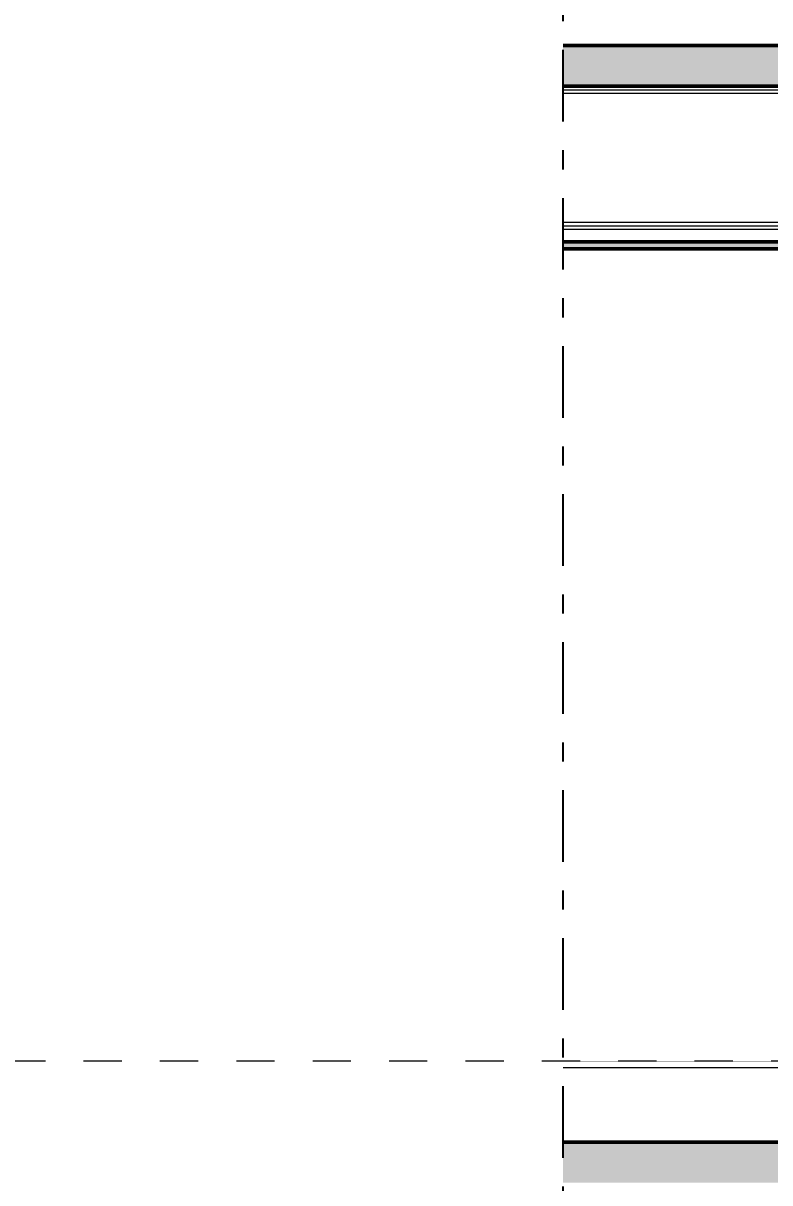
# Model space of a CAD drawing. Header units: millimetres. Extents: x -48147 to 1414029, y -496296 to 18123.
# Drawn here: x 1364323 to 1367081, y -487237 to -482954 of the extents above; entities that cross this region are included whole.
import ezdxf
from ezdxf.enums import TextEntityAlignment as Align

# ---------------------------------------------------------------- set-up
doc = ezdxf.new("R2010")
doc.units = ezdxf.units.MM
doc.header["$MEASUREMENT"] = 0
for name, pattern in [('Dashed', [2822.222233, 1411.111116, -1411.111116]), ('Double Dashed', [546.805537, 264.583325, -105.833328, 70.555556, -105.833328]), ('Wipeout_Contour', [1000, 0, -1000])]:
    doc.linetypes.add(name, pattern=pattern)
for name, color, linetype, lineweight, true_color in [('0_Pen_No__105', 7, 'Continuous', 15, 0xa6a6a6), ('A-230-M_FLOOR.IFC Import_Pen_No__109', 7, 'Continuous', 15, 0xa6a6a6), ('A-230-M_FLOOR.IFC Import_Pen_No__29', 7, 'Continuous', 50, 0x2a2a2a), ('New_A-15-MG_Structural_Grid_Phase_2_Pen_No__222', 7, 'Continuous', 13, 0x65af33), ('New_A-20-M_Ceiling_Pen_No__107', 7, 'Continuous', 15, 0xa6a6a6), ('New_A-20-M_Ceiling_Pen_No__29', 7, 'Continuous', 50, 0x2a2a2a), ('New_A-20-M_Floor_Slab_Pen_No__149', 7, 'Continuous', 0, 0x2a2a2a), ('New_A-25-M_Wall_Ext_Pen_No__107', 7, 'Continuous', 15, 0xa6a6a6)]:
    doc.layers.add(name, color=color, linetype=linetype, lineweight=lineweight, true_color=true_color)
for name, color, linetype in [('A-230-M_FLOOR.IFC Import', 7, 'Continuous'), ('A-25-M_Wall_Int', 7, 'Continuous'), ('A-95-D_1_100', 7, 'Continuous'), ('A-95-P_Drawing', 7, 'Continuous'), ('New_A-15-MG_Structural_Grid_Phase_2', 7, 'Continuous'), ('New_A-20-M_Ceiling', 7, 'Continuous'), ('New_A-20-M_Floor_Slab', 7, 'Continuous'), ('New_A-25-M_Wall_Ext', 7, 'Continuous'), ('New_A-25-M_Wall_Int', 7, 'Continuous'), ('S-280-M_STRUCT_FRAME.IFC Import', 7, 'Continuous')]:
    doc.layers.add(name, color=color, linetype=linetype)
for name, color, linetype, lineweight in [('A-25-M_Wall_Int_Pen_No__87', 8, 'Continuous', 20), ('A-95-D_1_100_Pen_No__1', 7, 'Continuous', 13), ('A-95-P_Drawing_Pen_No__194', 7, 'Continuous', 25), ('New_A-20-M_Floor_Slab_Pen_No__4', 7, 'Continuous', 20), ('New_A-20-M_Floor_Slab_Pen_No__89', 8, 'Continuous', 20), ('New_A-25-M_Wall_Ext_Pen_No__1', 7, 'Continuous', 13), ('S-280-M_STRUCT_FRAME.IFC Import_Pen_No__1', 7, 'Continuous', 13), ('S-280-M_STRUCT_FRAME.IFC Import_Pen_No__160', 5, 'Continuous', 200), ('S-280-M_STRUCT_FRAME.IFC Import_Pen_No__90', 8, 'Continuous', 20)]:
    doc.layers.add(name, color=color, linetype=linetype, lineweight=lineweight)
doc.styles.add('GENERATED_STYLE_1', font='')
doc.styles.add('GENERATED_STYLE_2', font='')
doc.styles.get('GENERATED_STYLE_1').set_extended_font_data('Arial')
doc.styles.get('GENERATED_STYLE_2').set_extended_font_data('Swis721 BT')
doc.dimstyles.new('GENERATED_STYLE__2', dxfattribs={"dimtxt": 150, "dimasz": 47.5, "dimexe": 0.18, "dimexo": 0, "dimgap": 0.09, "dimtad": 1, "dimdec": 0, "dimzin": 0, "dimdsep": 46, "dimtxsty": 'GENERATED_STYLE_1', "dimblk": 'ARROWHEAD_2', "dimblk1": 'ARROWHEAD_2', "dimblk2": 'ARROWHEAD_2', "dimcen": 0.09, "dimclrd": 7, "dimclre": 7, "dimclrt": 7, "dimadec": 0, "dimazin": 0, "dimtfac": 1, "dimtdec": 4, "dimtmove": 0, "dimatfit": 3, "dimfxl": 1, "dimtolj": 1, "dimtzin": 0, "dimarcsym": 0})
pattern_1 = [(0, (1372879, -490836.73), (0, 389.7114), [24.375, -200.625]), (0, (1372991.5, -490641.88), (0, 389.7114), [24.375, -200.625]), (60, (1372879, -490836.73), (-337.5, 194.8557), [24.375, -200.625]), (60, (1373104, -490836.73), (-337.5, 194.8557), [24.375, -200.625]), (120, (1372903.37, -490836.73), (337.5, 194.8557), [24.375, -200.625]), (120, (1373128.37, -490836.73), (337.5, 194.8557), [24.375, -200.625]), (0, (1372878.996, -490799.23), (0, 75), [0, -75, 0, -112.5]), (45, (1372916.496, -490799.23), (-53.03301, 53.03301), [0, -56.25, 0, -93.75])]

# ---------------------------------------------------------------- blocks, each defined once
blk = doc.blocks.new('Section Elem_17_2', base_point=(1372879, -490836.7))
at = {"color": 254, "linetype": 'Wipeout_Contour', "lineweight": 0, "ltscale": 5819431.568985038}
blk.add_wipeout([(1360553.5, -482761.7), (1360553.5, -483036.7), (1384190.1, -483036.7), (1384190.1, -482761.7)], dxfattribs=at).dxf.layer = 'New_A-20-M_Floor_Slab'
blk = doc.blocks.new('Section Elem_25_2', base_point=(1372879, -490836.7))
at = {"color": 254, "linetype": 'Wipeout_Contour', "lineweight": 0, "ltscale": 5794529.059242243}
blk.add_wipeout([(1364339.1, -487086.7), (1364344.1, -487086.7), (1364344.1, -486786.7), (1364339.1, -486786.7)], dxfattribs=at).dxf.layer = 'New_A-20-M_Floor_Slab'
at = {"color": 254, "linetype": 'Wipeout_Contour', "lineweight": 0, "ltscale": 5811951.567424859}
blk.add_wipeout([(1364344.1, -486786.7), (1364344.1, -486811.7), (1373682.8, -486811.7), (1373682.8, -486786.7)], dxfattribs=at).dxf.layer = 'New_A-20-M_Floor_Slab'
at = {"layer": 'New_A-20-M_Floor_Slab_Pen_No__4', "linetype": 'Continuous'}
blk.add_line((1373682.8, -486786.7), (1364344.1, -486786.7), dxfattribs=at)
at = {"layer": 'New_A-20-M_Floor_Slab_Pen_No__89', "linetype": 'Continuous'}
blk.add_line((1364339.1, -486786.7), (1364344.1, -486786.7), dxfattribs=at)
at = {"color": 254, "linetype": 'Wipeout_Contour', "lineweight": 0, "ltscale": 5812152.639666103}
blk.add_wipeout([(1364344.1, -486811.7), (1364344.1, -487086.7), (1373682.8, -487086.7), (1373682.8, -486811.7)], dxfattribs=at).dxf.layer = 'New_A-20-M_Floor_Slab'
at = {"layer": 'New_A-20-M_Floor_Slab_Pen_No__149', "linetype": 'Continuous', "flags": 128}
blk.add_lwpolyline([(1364344.1, -486786.7), (1364344.1, -486811.7), (1364344.1, -487086.7)], dxfattribs=at)
at = {"layer": 'New_A-20-M_Floor_Slab_Pen_No__4', "linetype": 'Continuous'}
blk.add_line((1373682.8, -486811.7), (1364344.1, -486811.7), dxfattribs=at)
at = {"layer": 'New_A-20-M_Floor_Slab_Pen_No__89', "linetype": 'Continuous'}
blk.add_line((1364339.1, -487086.7), (1364343.8, -487086.7), dxfattribs=at)
blk = doc.blocks.new('Section Elem_266_2', base_point=(1372879, -490836.7))
at = {"layer": 'New_A-25-M_Wall_Ext_Pen_No__107', "linetype": 'Continuous', "lineweight": 0, "true_color": 0x535353}
blk.add_hatch(color=251, dxfattribs=at).paths.add_polyline_path([(1364324.1, -483186.7), (1364321.1, -483186.7), (1364321.1, -490836.7), (1364324.1, -490836.7)])
at = {"color": 254, "linetype": 'Wipeout_Contour', "lineweight": 0, "ltscale": 5794610.124602709}
blk.add_wipeout([(1364339.1, -490836.7), (1364339.1, -483186.7), (1364324.1, -483186.7), (1364324.1, -490836.7)], dxfattribs=at).dxf.layer = 'New_A-25-M_Wall_Ext'
at = {"layer": 'New_A-25-M_Wall_Ext_Pen_No__107', "linetype": 'Continuous'}
h = blk.add_hatch(dxfattribs=at)
h.set_pattern_fill('Plaster_0002', color=256, style=0, pattern_type=2)
h.set_pattern_definition([(270, (1372879, -490836.73), (86.60254, 0), [0, -50]), (270, (1372922.3, -490861.73), (86.60254, 0), [0, -50])])
h.paths.add_polyline_path([(1364339.1, -490836.7), (1364339.1, -483186.7), (1364324.1, -483186.7), (1364324.1, -490836.7)])
at = {"layer": 'New_A-25-M_Wall_Ext_Pen_No__1', "linetype": 'Continuous'}
for p, q in [((1364324.1, -483186.7), (1364324.1, -490836.7)), ((1364339.1, -483186.7), (1364339.1, -483761.7)), ((1364339.1, -483786.7), (1364339.1, -487811.7))]:
    blk.add_line(p, q, dxfattribs=at)
blk = doc.blocks.new('Section Elem_328_2', base_point=(1372879, -490836.7))
at = {"color": 254, "linetype": 'Wipeout_Contour', "lineweight": 0, "ltscale": 5790505.922905274}
blk.add_wipeout([(1364339.1, -483493.3), (1364339.1, -483761.7), (1364563.1, -483761.7), (1364563.1, -483493.3)], dxfattribs=at).dxf.layer = 'New_A-25-M_Wall_Int'
at = {"color": 254, "linetype": 'Wipeout_Contour', "lineweight": 0, "ltscale": 5808965.992758574}
blk.add_wipeout([(1373682.8, -483715), (1364930.3, -483715), (1364930.3, -483761.7), (1373682.8, -483761.7)], dxfattribs=at).dxf.layer = 'New_A-25-M_Wall_Int'
at = {"color": 254, "linetype": 'Wipeout_Contour', "lineweight": 0, "ltscale": 5792729.280027032}
blk.add_wipeout([(1364339.1, -483786.7), (1364339.1, -486786.7), (1364563.1, -486786.7), (1364563.1, -483786.7)], dxfattribs=at).dxf.layer = 'New_A-25-M_Wall_Int'
at = {"color": 254, "linetype": 'Wipeout_Contour', "lineweight": 0, "ltscale": 5811034.703177022}
blk.add_wipeout([(1373682.8, -483786.7), (1364930.3, -483786.7), (1364930.3, -486786.7), (1373682.8, -486786.7)], dxfattribs=at).dxf.layer = 'New_A-25-M_Wall_Int'
blk = doc.blocks.new('Section Elem_353_2', base_point=(1372879, -490836.7))
at = {"layer": 'New_A-20-M_Ceiling_Pen_No__107', "linetype": 'Continuous'}
blk.add_hatch(color=256, dxfattribs=at).paths.add_polyline_path([(1373682.8, -483761.7), (1364339.1, -483761.7), (1364339.1, -483786.7), (1373682.8, -483786.7)])
at = {"layer": 'New_A-20-M_Ceiling_Pen_No__29', "linetype": 'Continuous'}
for p, q in [((1364339.1, -483761.7), (1364339.1, -483786.7)), ((1373682.8, -483761.7), (1364339.1, -483761.7)), ((1373682.8, -483786.7), (1364339.1, -483786.7))]:
    blk.add_line(p, q, dxfattribs=at)
blk = doc.blocks.new('Section Elem_438_2', base_point=(1372879, -490836.7))
at = {"color": 254, "linetype": 'Wipeout_Contour', "lineweight": 0, "ltscale": 5790751.694816729}
blk.add_wipeout([(1364563.1, -483761.7), (1364578.1, -483761.7), (1364578.1, -483186.7), (1364563.1, -483186.7)], dxfattribs=at).dxf.layer = 'A-25-M_Wall_Int'
at = {"color": 254, "linetype": 'Wipeout_Contour', "lineweight": 0, "ltscale": 5793179.614704983}
blk.add_wipeout([(1364578.1, -483786.7), (1364563.1, -483786.7), (1364563.1, -486786.7), (1364578.1, -486786.7)], dxfattribs=at).dxf.layer = 'A-25-M_Wall_Int'
at = {"layer": 'A-25-M_Wall_Int_Pen_No__87', "linetype": 'Continuous'}
for p, q in [((1364563.1, -483761.7), (1364563.1, -483186.7)), ((1364563.1, -486786.7), (1364563.1, -483786.7))]:
    blk.add_line(p, q, dxfattribs=at)
blk = doc.blocks.new('Section Elem_439_2', base_point=(1372879, -490836.7))
at = {"color": 254, "linetype": 'Wipeout_Contour', "lineweight": 0, "ltscale": 34748121.65888992}
blk.add_wipeout([(1364670.4, -483186.7), (1364578.1, -483186.7), (1364578.1, -483761.7), (1364930.3, -483761.7), (1364930.3, -483186.7), (1364823.3, -483186.7), (1364823.3, -483200), (1364761.1, -483200), (1364753.8, -483203), (1364750.9, -483210.2), (1364750.9, -483617.8), (1364753.8, -483625), (1364761.1, -483628), (1364823.3, -483628), (1364823.3, -483641.3), (1364670.4, -483641.3), (1364670.4, -483628), (1364732.6, -483628), (1364739.8, -483625), (1364742.8, -483617.8), (1364742.8, -483210.2), (1364739.8, -483203), (1364732.6, -483200), (1364670.4, -483200)], dxfattribs=at).dxf.layer = 'A-25-M_Wall_Int'
at = {"color": 254, "linetype": 'Wipeout_Contour', "lineweight": 0, "ltscale": 5793871.522437854}
blk.add_wipeout([(1364578.1, -486786.7), (1364930.3, -486786.7), (1364930.3, -483786.7), (1364578.1, -483786.7)], dxfattribs=at).dxf.layer = 'A-25-M_Wall_Int'
at = {"layer": 'A-25-M_Wall_Int_Pen_No__87', "linetype": 'Continuous'}
for p, q in [((1364930.3, -483761.7), (1364930.3, -483186.7)), ((1364930.3, -486786.7), (1364930.3, -483786.7))]:
    blk.add_line(p, q, dxfattribs=at)
blk = doc.blocks.new('Section Elem_467_2', base_point=(1372879, -490836.7))
at = {"color": 254, "linetype": 'Wipeout_Contour', "lineweight": 0, "ltscale": 5818426.905174221}
blk.add_wipeout([(1364974, -487249.9), (1376172.6, -487249.9), (1376172.6, -487236.7), (1364974, -487236.7)], dxfattribs=at).dxf.layer = 'S-280-M_STRUCT_FRAME.IFC Import'
blk = doc.blocks.new('Section Elem_501_2', base_point=(1372879, -490836.7))
at = {"color": 254, "linetype": 'Wipeout_Contour', "lineweight": 0, "ltscale": 5808964.532233577}
blk.add_wipeout([(1364950.7, -483701.8), (1364950.7, -483715), (1373682.8, -483715), (1373682.8, -483701.8)], dxfattribs=at).dxf.layer = 'S-280-M_STRUCT_FRAME.IFC Import'
at = {"color": 254, "linetype": 'Wipeout_Contour', "lineweight": 0, "ltscale": 5808953.259705678}
blk.add_wipeout([(1373682.8, -483698.1), (1364950.7, -483698.1), (1364950.7, -483701.8), (1373682.8, -483701.8)], dxfattribs=at).dxf.layer = 'S-280-M_STRUCT_FRAME.IFC Import'
at = {"color": 254, "linetype": 'Wipeout_Contour', "lineweight": 0, "ltscale": 5808944.799500248}
blk.add_wipeout([(1373682.8, -483689.1), (1364950.7, -483689.1), (1364950.7, -483698.1), (1373682.8, -483698.1)], dxfattribs=at).dxf.layer = 'S-280-M_STRUCT_FRAME.IFC Import'
at = {"layer": 'S-280-M_STRUCT_FRAME.IFC Import_Pen_No__90', "linetype": 'Continuous'}
blk.add_line((1364950.7, -483715), (1373682.8, -483715), dxfattribs=at)
at = {"color": 254, "linetype": 'Wipeout_Contour', "lineweight": 0, "ltscale": 5808621.542737087}
blk.add_wipeout([(1373682.8, -483212.6), (1364950.7, -483212.6), (1364950.7, -483689.1), (1373682.8, -483689.1)], dxfattribs=at).dxf.layer = 'S-280-M_STRUCT_FRAME.IFC Import'
at = {"layer": 'S-280-M_STRUCT_FRAME.IFC Import_Pen_No__90', "linetype": 'Continuous'}
for p, q in [((1364950.7, -483689.1), (1364950.7, -483698.1)), ((1364950.7, -483689.1), (1373682.8, -483689.1)), ((1364950.7, -483698.1), (1364950.7, -483701.8)), ((1364950.7, -483701.8), (1364950.7, -483715)), ((1364950.7, -483701.8), (1373682.8, -483701.8))]:
    blk.add_line(p, q, dxfattribs=at)
at = {"color": 254, "linetype": 'Wipeout_Contour', "lineweight": 0, "ltscale": 5808298.290873348}
blk.add_wipeout([(1373682.8, -483203.7), (1364950.7, -483203.7), (1364950.7, -483212.6), (1373682.8, -483212.6)], dxfattribs=at).dxf.layer = 'S-280-M_STRUCT_FRAME.IFC Import'
at = {"color": 254, "linetype": 'Wipeout_Contour', "lineweight": 0, "ltscale": 5808289.838780766}
blk.add_wipeout([(1373682.8, -483199.9), (1364950.7, -483199.9), (1364950.7, -483203.7), (1373682.8, -483203.7)], dxfattribs=at).dxf.layer = 'S-280-M_STRUCT_FRAME.IFC Import'
at = {"color": 254, "linetype": 'Wipeout_Contour', "lineweight": 0, "ltscale": 5808278.579379868}
blk.add_wipeout([(1373682.8, -483186.7), (1364950.7, -483186.7), (1364950.7, -483199.9), (1373682.8, -483199.9)], dxfattribs=at).dxf.layer = 'S-280-M_STRUCT_FRAME.IFC Import'
at = {"layer": 'S-280-M_STRUCT_FRAME.IFC Import_Pen_No__90', "linetype": 'Continuous'}
for p, q in [((1364950.7, -483186.7), (1364950.7, -483199.9)), ((1364950.7, -483199.9), (1364950.7, -483203.7)), ((1364950.7, -483199.9), (1373682.8, -483199.9)), ((1364950.7, -483203.7), (1364950.7, -483212.6)), ((1364950.7, -483212.6), (1364950.7, -483689.1)), ((1364950.7, -483212.6), (1373682.8, -483212.6))]:
    blk.add_line(p, q, dxfattribs=at)
blk = doc.blocks.new('Section Elem_502_2', base_point=(1372879, -490836.7))
at = {"layer": 'S-280-M_STRUCT_FRAME.IFC Import_Pen_No__160', "linetype": 'Continuous', "lineweight": 0, "true_color": 0x00007f}
blk.add_hatch(color=176, dxfattribs=at).paths.add_polyline_path([(1364670.4, -483641.3), (1364823.3, -483641.3), (1364823.3, -483628), (1364761.1, -483628), (1364753.8, -483625), (1364750.9, -483617.8), (1364750.9, -483210.2), (1364753.8, -483203), (1364761.1, -483200), (1364823.3, -483200), (1364823.3, -483186.7), (1364670.4, -483186.7), (1364670.4, -483200), (1364732.6, -483200), (1364739.8, -483203), (1364742.8, -483210.2), (1364742.8, -483617.8), (1364739.8, -483625), (1364732.6, -483628), (1364670.4, -483628)])
at = {"layer": 'S-280-M_STRUCT_FRAME.IFC Import_Pen_No__1', "linetype": 'Continuous'}
for p, q in [((1364670.4, -483186.7), (1364670.4, -483200)), ((1364823.3, -483186.7), (1364823.3, -483200)), ((1364670.4, -483628), (1364670.4, -483641.3)), ((1364823.3, -483641.3), (1364670.4, -483641.3)), ((1364823.3, -483628), (1364823.3, -483641.3))]:
    blk.add_line(p, q, dxfattribs=at)
at = {"layer": 'S-280-M_STRUCT_FRAME.IFC Import_Pen_No__1', "linetype": 'Continuous', "flags": 128}
for points in [[(1364739.8, -483203), (1364732.6, -483200), (1364670.4, -483200)], [(1364739.8, -483203), (1364742.8, -483210.2), (1364742.8, -483617.8), (1364739.8, -483625)], [(1364753.8, -483203), (1364750.9, -483210.2), (1364750.9, -483617.8), (1364753.8, -483625)], [(1364823.3, -483200), (1364761.1, -483200), (1364753.8, -483203)], [(1364739.8, -483625), (1364732.6, -483628), (1364670.4, -483628)], [(1364753.8, -483625), (1364761.1, -483628), (1364823.3, -483628)]]:
    blk.add_lwpolyline(points, dxfattribs=at)
at = {"layer": 'S-280-M_STRUCT_FRAME.IFC Import_Pen_No__90', "linetype": 'Continuous'}
for p, q in [((1364670.3, -483186.7), (1364670.3, -483200)), ((1364732.5, -483200), (1364732.6, -483200)), ((1364739.7, -483203), (1364742.7, -483210.2)), ((1364742.7, -483210.2), (1364742.7, -483617.8)), ((1364742.7, -483617.8), (1364739.7, -483625)), ((1364670.3, -483628), (1364670.3, -483641.3)), ((1364732.6, -483628), (1364732.5, -483628))]:
    blk.add_line(p, q, dxfattribs=at)
blk = doc.blocks.new('Section Elem_515_2', base_point=(1372879, -490836.7))
at = {"color": 254, "linetype": 'Wipeout_Contour', "lineweight": 0, "ltscale": 5792459.00686726}
blk.add_wipeout([(1364930.3, -483701.8), (1364930.3, -483715), (1364950.7, -483715), (1364950.7, -483701.8)], dxfattribs=at).dxf.layer = 'S-280-M_STRUCT_FRAME.IFC Import'
at = {"color": 254, "linetype": 'Wipeout_Contour', "lineweight": 0, "ltscale": 5792447.702384}
blk.add_wipeout([(1364930.3, -483698.1), (1364930.3, -483701.8), (1364950.7, -483701.8), (1364950.7, -483698.1)], dxfattribs=at).dxf.layer = 'S-280-M_STRUCT_FRAME.IFC Import'
at = {"color": 254, "linetype": 'Wipeout_Contour', "lineweight": 0, "ltscale": 5792439.217926232}
blk.add_wipeout([(1364930.3, -483689.1), (1364930.3, -483698.1), (1364950.7, -483698.1), (1364950.7, -483689.1)], dxfattribs=at).dxf.layer = 'S-280-M_STRUCT_FRAME.IFC Import'
at = {"layer": 'S-280-M_STRUCT_FRAME.IFC Import_Pen_No__90', "linetype": 'Continuous'}
blk.add_line((1364950.7, -483715), (1364930.3, -483715), dxfattribs=at)
at = {"color": 254, "linetype": 'Wipeout_Contour', "lineweight": 0, "ltscale": 5792115.042533421}
blk.add_wipeout([(1364930.3, -483212.6), (1364930.3, -483689.1), (1364950.7, -483689.1), (1364950.7, -483212.6)], dxfattribs=at).dxf.layer = 'S-280-M_STRUCT_FRAME.IFC Import'
at = {"layer": 'S-280-M_STRUCT_FRAME.IFC Import_Pen_No__90', "linetype": 'Continuous'}
for p, q in [((1364950.7, -483689.1), (1364930.3, -483689.1)), ((1364950.7, -483701.8), (1364930.3, -483701.8))]:
    blk.add_line(p, q, dxfattribs=at)
at = {"color": 254, "linetype": 'Wipeout_Contour', "lineweight": 0, "ltscale": 5791790.87214056}
blk.add_wipeout([(1364930.3, -483203.7), (1364930.3, -483212.6), (1364950.7, -483212.6), (1364950.7, -483203.7)], dxfattribs=at).dxf.layer = 'S-280-M_STRUCT_FRAME.IFC Import'
at = {"color": 254, "linetype": 'Wipeout_Contour', "lineweight": 0, "ltscale": 5791782.396013643}
blk.add_wipeout([(1364930.3, -483199.9), (1364930.3, -483203.7), (1364950.7, -483203.7), (1364950.7, -483199.9)], dxfattribs=at).dxf.layer = 'S-280-M_STRUCT_FRAME.IFC Import'
at = {"color": 254, "linetype": 'Wipeout_Contour', "lineweight": 0, "ltscale": 5791771.104699316}
blk.add_wipeout([(1364930.3, -483199.9), (1364950.7, -483199.9), (1364950.7, -483186.7), (1364930.3, -483186.7)], dxfattribs=at).dxf.layer = 'S-280-M_STRUCT_FRAME.IFC Import'
at = {"layer": 'S-280-M_STRUCT_FRAME.IFC Import_Pen_No__90', "linetype": 'Continuous'}
for p, q in [((1364950.7, -483199.9), (1364930.3, -483199.9)), ((1364950.7, -483212.6), (1364930.3, -483212.6))]:
    blk.add_line(p, q, dxfattribs=at)
blk = doc.blocks.new('Section Elem_517_2', base_point=(1372879, -490836.7))
at = {"color": 254, "linetype": 'Wipeout_Contour', "lineweight": 0, "ltscale": 5785681.31477222}
blk.add_wipeout([(1362438, -483481.5), (1362438, -483493.3), (1364004.1, -483493.3), (1364004.1, -483481.5)], dxfattribs=at).dxf.layer = 'S-280-M_STRUCT_FRAME.IFC Import'
at = {"color": 254, "linetype": 'Wipeout_Contour', "lineweight": 0, "ltscale": 5790280.749375307}
blk.add_wipeout([(1364543, -483481.5), (1364339.1, -483481.5), (1364339.1, -483493.3), (1364543, -483493.3)], dxfattribs=at).dxf.layer = 'S-280-M_STRUCT_FRAME.IFC Import'
at = {"color": 254, "linetype": 'Wipeout_Contour', "lineweight": 0, "ltscale": 5785671.683300022}
blk.add_wipeout([(1362438, -483478.9), (1362438, -483481.5), (1364004.1, -483481.5), (1364004.1, -483478.9)], dxfattribs=at).dxf.layer = 'S-280-M_STRUCT_FRAME.IFC Import'
at = {"color": 254, "linetype": 'Wipeout_Contour', "lineweight": 0, "ltscale": 5790271.125770947}
blk.add_wipeout([(1364543, -483478.9), (1364339.1, -483478.9), (1364339.1, -483481.5), (1364543, -483481.5)], dxfattribs=at).dxf.layer = 'S-280-M_STRUCT_FRAME.IFC Import'
at = {"color": 254, "linetype": 'Wipeout_Contour', "lineweight": 0, "ltscale": 5785665.733521889}
blk.add_wipeout([(1362438, -483472.6), (1362438, -483478.9), (1364004.1, -483478.9), (1364004.1, -483472.6)], dxfattribs=at).dxf.layer = 'S-280-M_STRUCT_FRAME.IFC Import'
at = {"color": 254, "linetype": 'Wipeout_Contour', "lineweight": 0, "ltscale": 5790265.180720489}
blk.add_wipeout([(1364543, -483472.6), (1364339.1, -483472.6), (1364339.1, -483478.9), (1364543, -483478.9)], dxfattribs=at).dxf.layer = 'S-280-M_STRUCT_FRAME.IFC Import'
at = {"color": 254, "linetype": 'Wipeout_Contour', "lineweight": 0, "ltscale": 5785484.280370928}
blk.add_wipeout([(1362438, -483207.4), (1362438, -483472.6), (1364004.1, -483472.6), (1364004.1, -483207.4)], dxfattribs=at).dxf.layer = 'S-280-M_STRUCT_FRAME.IFC Import'
at = {"color": 254, "linetype": 'Wipeout_Contour', "lineweight": 0, "ltscale": 5790083.871760534}
blk.add_wipeout([(1364543, -483207.4), (1364339.1, -483207.4), (1364339.1, -483472.6), (1364543, -483472.6)], dxfattribs=at).dxf.layer = 'S-280-M_STRUCT_FRAME.IFC Import'
at = {"layer": 'S-280-M_STRUCT_FRAME.IFC Import_Pen_No__90', "linetype": 'Continuous'}
for p, q in [((1362438, -483472.6), (1362438, -483478.9)), ((1362438, -483472.6), (1364004.1, -483472.6)), ((1362438, -483478.9), (1362438, -483481.5)), ((1362438, -483481.5), (1362438, -483493.3)), ((1362438, -483481.5), (1364004.1, -483481.5)), ((1362438, -483493.3), (1364004.1, -483493.3)), ((1364339.1, -483472.6), (1364543, -483472.6)), ((1364339.1, -483481.5), (1364543, -483481.5)), ((1364339.1, -483493.3), (1364543, -483493.3)), ((1364543, -483472.6), (1364543, -483478.9)), ((1364543, -483478.9), (1364543, -483481.5)), ((1364543, -483481.5), (1364543, -483493.3))]:
    blk.add_line(p, q, dxfattribs=at)
at = {"color": 254, "linetype": 'Wipeout_Contour', "lineweight": 0, "ltscale": 5785302.829204971}
blk.add_wipeout([(1362438, -483201.1), (1362438, -483207.4), (1364004.1, -483207.4), (1364004.1, -483201.1)], dxfattribs=at).dxf.layer = 'S-280-M_STRUCT_FRAME.IFC Import'
at = {"color": 254, "linetype": 'Wipeout_Contour', "lineweight": 0, "ltscale": 5789902.564784502}
blk.add_wipeout([(1364543, -483201.1), (1364339.1, -483201.1), (1364339.1, -483207.4), (1364543, -483207.4)], dxfattribs=at).dxf.layer = 'S-280-M_STRUCT_FRAME.IFC Import'
at = {"color": 254, "linetype": 'Wipeout_Contour', "lineweight": 0, "ltscale": 5785296.882343253}
blk.add_wipeout([(1362438, -483198.5), (1362438, -483201.1), (1364004.1, -483201.1), (1364004.1, -483198.5)], dxfattribs=at).dxf.layer = 'S-280-M_STRUCT_FRAME.IFC Import'
at = {"color": 254, "linetype": 'Wipeout_Contour', "lineweight": 0, "ltscale": 5789896.622648741}
blk.add_wipeout([(1364543, -483198.5), (1364339.1, -483198.5), (1364339.1, -483201.1), (1364543, -483201.1)], dxfattribs=at).dxf.layer = 'S-280-M_STRUCT_FRAME.IFC Import'
at = {"color": 254, "linetype": 'Wipeout_Contour', "lineweight": 0, "ltscale": 5785287.256373054}
blk.add_wipeout([(1364004.1, -483186.7), (1362438, -483186.7), (1362438, -483198.5), (1364004.1, -483198.5)], dxfattribs=at).dxf.layer = 'S-280-M_STRUCT_FRAME.IFC Import'
at = {"color": 254, "linetype": 'Wipeout_Contour', "lineweight": 0, "ltscale": 5789887.004113562}
blk.add_wipeout([(1364543, -483186.7), (1364339.1, -483186.7), (1364339.1, -483198.5), (1364543, -483198.5)], dxfattribs=at).dxf.layer = 'S-280-M_STRUCT_FRAME.IFC Import'
at = {"layer": 'S-280-M_STRUCT_FRAME.IFC Import_Pen_No__90', "linetype": 'Continuous'}
for p, q in [((1362438, -483186.7), (1362438, -483198.5)), ((1364543, -483186.7), (1364543, -483198.5)), ((1362438, -483198.5), (1362438, -483201.1)), ((1362438, -483198.5), (1364004.1, -483198.5)), ((1362438, -483201.1), (1362438, -483207.4)), ((1362438, -483207.4), (1362438, -483472.6)), ((1362438, -483207.4), (1364004.1, -483207.4)), ((1364339.1, -483198.5), (1364543, -483198.5)), ((1364339.1, -483207.4), (1364543, -483207.4)), ((1364543, -483198.5), (1364543, -483201.1)), ((1364543, -483201.1), (1364543, -483207.4)), ((1364543, -483207.4), (1364543, -483472.6))]:
    blk.add_line(p, q, dxfattribs=at)
blk = doc.blocks.new('Section Elem_518_2', base_point=(1372879, -490836.7))
at = {"color": 254, "linetype": 'Wipeout_Contour', "lineweight": 0, "ltscale": 5790309.27822995}
blk.add_wipeout([(1364563.1, -483186.7), (1364543, -483186.7), (1364543, -483198.5), (1364563.1, -483198.5)], dxfattribs=at).dxf.layer = 'S-280-M_STRUCT_FRAME.IFC Import'
at = {"color": 254, "linetype": 'Wipeout_Contour', "lineweight": 0, "ltscale": 5790702.994811444}
blk.add_wipeout([(1364543, -483481.5), (1364543, -483493.3), (1364563.1, -483493.3), (1364563.1, -483481.5)], dxfattribs=at).dxf.layer = 'S-280-M_STRUCT_FRAME.IFC Import'
at = {"color": 254, "linetype": 'Wipeout_Contour', "lineweight": 0, "ltscale": 5790318.896032574}
blk.add_wipeout([(1364543, -483198.5), (1364543, -483201.1), (1364563.1, -483201.1), (1364563.1, -483198.5)], dxfattribs=at).dxf.layer = 'S-280-M_STRUCT_FRAME.IFC Import'
at = {"color": 254, "linetype": 'Wipeout_Contour', "lineweight": 0, "ltscale": 5790324.837683068}
blk.add_wipeout([(1364543, -483201.1), (1364543, -483207.4), (1364563.1, -483207.4), (1364563.1, -483201.1)], dxfattribs=at).dxf.layer = 'S-280-M_STRUCT_FRAME.IFC Import'
at = {"color": 254, "linetype": 'Wipeout_Contour', "lineweight": 0, "ltscale": 5790506.131445099}
blk.add_wipeout([(1364543, -483207.4), (1364543, -483472.6), (1364563.1, -483472.6), (1364563.1, -483207.4)], dxfattribs=at).dxf.layer = 'S-280-M_STRUCT_FRAME.IFC Import'
at = {"layer": 'S-280-M_STRUCT_FRAME.IFC Import_Pen_No__90', "linetype": 'Continuous'}
for p, q in [((1364543, -483198.5), (1364563.1, -483198.5)), ((1364543, -483207.4), (1364563.1, -483207.4))]:
    blk.add_line(p, q, dxfattribs=at)
at = {"color": 254, "linetype": 'Wipeout_Contour', "lineweight": 0, "ltscale": 5790687.427214774}
blk.add_wipeout([(1364543, -483472.6), (1364543, -483478.9), (1364563.1, -483478.9), (1364563.1, -483472.6)], dxfattribs=at).dxf.layer = 'S-280-M_STRUCT_FRAME.IFC Import'
at = {"color": 254, "linetype": 'Wipeout_Contour', "lineweight": 0, "ltscale": 5790693.371845804}
blk.add_wipeout([(1364543, -483478.9), (1364543, -483481.5), (1364563.1, -483481.5), (1364563.1, -483478.9)], dxfattribs=at).dxf.layer = 'S-280-M_STRUCT_FRAME.IFC Import'
at = {"layer": 'S-280-M_STRUCT_FRAME.IFC Import_Pen_No__90', "linetype": 'Continuous'}
for p, q in [((1364543, -483472.6), (1364563.1, -483472.6)), ((1364543, -483481.5), (1364563.1, -483481.5)), ((1364543, -483493.3), (1364563.1, -483493.3))]:
    blk.add_line(p, q, dxfattribs=at)
blk = doc.blocks.new('Section Elem_721_2', base_point=(1372879, -490836.7))
at = {"color": 254, "linetype": 'Wipeout_Contour', "lineweight": 0, "ltscale": 5794831.028132404}
blk.add_wipeout([(1364339.1, -487236.7), (1364343.8, -487236.7), (1364343.8, -487086.7), (1364339.1, -487086.7)], dxfattribs=at).dxf.layer = 'A-230-M_FLOOR.IFC Import'
at = {"color": 254, "linetype": 'Wipeout_Contour', "lineweight": 0, "ltscale": 23550683.00769461}
blk.add_wipeout([(1404904.6, -487236.7), (1404904.6, -487086.7), (1364343.8, -487086.7), (1364343.8, -487236.7), (1390405.8, -487236.7), (1390405.8, -487130.6), (1390402.8, -487123.4), (1390395.6, -487120.4), (1390333.4, -487120.4), (1390333.4, -487107.1), (1390486.3, -487107.1), (1390486.3, -487120.4), (1390424.1, -487120.4), (1390416.9, -487123.4), (1390413.9, -487130.6), (1390413.9, -487236.7)], dxfattribs=at).dxf.layer = 'A-230-M_FLOOR.IFC Import'
at = {"layer": 'A-230-M_FLOOR.IFC Import_Pen_No__109', "linetype": 'Continuous'}
h = blk.add_hatch(dxfattribs=at)
h.set_pattern_fill('Lightweight_Concrete_0002', color=256, style=0, pattern_type=2)
h.set_pattern_definition(pattern_1)
h.paths.add_polyline_path([(1404904.6, -487236.7), (1404904.6, -487086.7), (1364343.8, -487086.7), (1364343.8, -487236.7), (1390405.8, -487236.7), (1390405.8, -487130.6), (1390402.8, -487123.4), (1390395.6, -487120.4), (1390333.4, -487120.4), (1390333.4, -487107.1), (1390486.3, -487107.1), (1390486.3, -487120.4), (1390424.1, -487120.4), (1390416.9, -487123.4), (1390413.9, -487130.6), (1390413.9, -487236.7)])
at = {"layer": 'A-230-M_FLOOR.IFC Import_Pen_No__29', "linetype": 'Continuous'}
for p, q in [((1364343.8, -487086.7), (1364343.8, -487236.7)), ((1364344.1, -487086.7), (1364343.8, -487086.7))]:
    blk.add_line(p, q, dxfattribs=at)
at = {"layer": 'A-230-M_FLOOR.IFC Import_Pen_No__29', "linetype": 'Continuous', "flags": 128}
blk.add_lwpolyline([(1404904.6, -487086.7), (1404902.6, -487086.7), (1404762.6, -487086.7), (1402866.3, -487086.7), (1402726.3, -487086.7), (1397189.6, -487086.7), (1397174.6, -487086.7), (1397159.6, -487086.7), (1397156.6, -487086.7), (1397092.6, -487086.7), (1397089.6, -487086.7), (1397074.6, -487086.7), (1397059.6, -487086.7), (1380971, -487086.7), (1380831, -487086.7), (1373782.8, -487086.7), (1373767.8, -487086.7), (1373764.8, -487086.7), (1373745.8, -487086.7), (1373720.8, -487086.7), (1373700.8, -487086.7), (1373697.8, -487086.7), (1373682.8, -487086.7), (1364344.1, -487086.7)], dxfattribs=at)
blk = doc.blocks.new('Section Elem_733_2', base_point=(1372879, -490836.7))
at = {"color": 254, "linetype": 'Wipeout_Contour', "lineweight": 0, "ltscale": 5859149.695969879}
blk.add_wipeout([(1360553.8, -483186.7), (1405057.4, -483186.7), (1405057.4, -483036.7), (1360553.8, -483036.7)], dxfattribs=at).dxf.layer = 'A-230-M_FLOOR.IFC Import'
at = {"layer": 'A-230-M_FLOOR.IFC Import_Pen_No__109', "linetype": 'Continuous'}
h = blk.add_hatch(dxfattribs=at)
h.set_pattern_fill('Lightweight_Concrete_0002', color=256, style=0, pattern_type=2)
h.set_pattern_definition(pattern_1)
h.paths.add_polyline_path([(1360553.8, -483186.7), (1405057.4, -483186.7), (1405057.4, -483036.7), (1360553.8, -483036.7)])
at = {"layer": 'A-230-M_FLOOR.IFC Import_Pen_No__29', "linetype": 'Continuous'}
for p, q in [((1364670.4, -483186.7), (1364339.1, -483186.7)), ((1364823.3, -483186.7), (1364670.4, -483186.7)), ((1373682.8, -483186.7), (1364823.3, -483186.7))]:
    blk.add_line(p, q, dxfattribs=at)
at = {"layer": 'A-230-M_FLOOR.IFC Import_Pen_No__29', "linetype": 'Continuous', "flags": 128}
for points in [[(1388500.1, -483036.7), (1384320.1, -483036.7), (1384305.1, -483036.7), (1384290.1, -483036.7), (1384287.1, -483036.7), (1384223.1, -483036.7), (1384220.1, -483036.7), (1384205.1, -483036.7), (1384190.1, -483036.7), (1360553.8, -483036.7)], [(1364339.1, -483186.7), (1364324.1, -483186.7), (1364321.1, -483186.7), (1364177.1, -483186.7), (1364174.1, -483186.7), (1364156.1, -483186.7), (1364056.1, -483186.7), (1364031.1, -483186.7), (1364004.1, -483186.7)]]:
    blk.add_lwpolyline(points, dxfattribs=at)
blk = doc.blocks.new('Standard grid marker[1]_2', base_point=(1364746.6, -469432.1))
at = {"layer": 'New_A-15-MG_Structural_Grid_Phase_2_Pen_No__222', "linetype": 'Double Dashed'}
blk.add_line((1364746.6, -470432.1), (1364746.6, -493836.7), dxfattribs=at)
at = {"layer": 'New_A-15-MG_Structural_Grid_Phase_2_Pen_No__222', "style": 'GENERATED_STYLE_2'}
for tag, p in [('AC_MarkerText_1_0', (1364746.6, -469161.5)), ('AC_MarkerText_1_1', (1364746.6, -495066.1))]:
    blk.add_attdef(tag, text='', height=175, rotation=360, dxfattribs=at).set_placement(p, align=Align.MIDDLE_CENTER)
blk = doc.blocks.new('*D775', base_point=(1372879, -490836.7))
at = {"layer": 'A-95-D_1_100_Pen_No__1', "linetype": 'Continuous'}
for p, q in [((1359875.9, -486786.7), (1359782.2, -486786.7)), ((1359797.8, -486768.7), (1359860.3, -486804.8)), ((1359829.1, -490836.7), (1359829.1, -486786.7)), ((1359797.8, -490818.7), (1359860.3, -490854.8)), ((1359875.9, -490836.7), (1359782.2, -490836.7)), ((1359829.1, -490867.3), (1359829.1, -490836.7))]:
    blk.add_line(p, q, dxfattribs=at)
at = {"layer": 'A-95-D_1_100_Pen_No__1', "insert": (1359799.1, -489069.1), "char_height": 150, "attachment_point": 7, "rotation": 90, "style": 'GENERATED_STYLE_1'}
blk.add_mtext('\\A1;{\\fArial|b0|i0|c0|p34;4,050}', dxfattribs=at)
blk = doc.blocks.new('ARROWHEAD_2')
at = {"color": 0, "linetype": 'Continuous', "lineweight": 0}
for p, q in [((0, 0), (-1, 0)), ((-0.378, -0.655), (0.378, 0.655))]:
    blk.add_line(p, q, dxfattribs=at)
blk = doc.blocks.new('*D777', base_point=(1372879, -490836.7))
at = {"layer": 'A-95-D_1_100_Pen_No__1', "linetype": 'Continuous'}
for p, q in [((1359860.3, -482754.8), (1359797.8, -482718.7)), ((1359829.1, -482736.7), (1359829.1, -482706.2)), ((1359875.9, -482736.7), (1359782.2, -482736.7)), ((1359829.1, -486786.7), (1359829.1, -482736.7)), ((1359875.9, -486786.7), (1359782.2, -486786.7)), ((1359797.8, -486768.7), (1359860.3, -486804.8))]:
    blk.add_line(p, q, dxfattribs=at)
at = {"layer": 'A-95-D_1_100_Pen_No__1', "insert": (1359799.1, -485019.1), "char_height": 150, "attachment_point": 7, "rotation": 90, "style": 'GENERATED_STYLE_1'}
blk.add_mtext('\\A1;{\\fArial|b0|i0|c0|p34;4,050}', dxfattribs=at)
blk = doc.blocks.new('S-24 Building Section_STORY_MARKER', base_point=(1372879, -490836.7))
at = {"layer": '0_Pen_No__105', "linetype": 'Dashed', "ltscale": 0.1}
blk.add_line((1358054.7, -486786.7), (1410366.7, -486786.7), dxfattribs=at)

msp = doc.modelspace()

# ---------------------------------------------------------------- block references
at = {"layer": 'New_A-20-M_Floor_Slab'}
for name in ['Section Elem_17_2', 'Section Elem_25_2']:
    msp.add_blockref(name, (1372879, -490836.7), dxfattribs=at)
at = {"layer": 'S-280-M_STRUCT_FRAME.IFC Import'}
msp.add_blockref('Section Elem_467_2', (1372879, -490836.7), dxfattribs=at)

# ---------------------------------------------------------------- next in the draw order: block references
at = {"layer": 'New_A-25-M_Wall_Ext'}
msp.add_blockref('Section Elem_266_2', (1372879, -490836.7), dxfattribs=at)

# ---------------------------------------------------------------- next in the draw order: block references
at = {"layer": 'A-230-M_FLOOR.IFC Import'}
msp.add_blockref('Section Elem_721_2', (1372879, -490836.7), dxfattribs=at)
at = {"layer": 'New_A-25-M_Wall_Int'}
msp.add_blockref('Section Elem_328_2', (1372879, -490836.7), dxfattribs=at)

# ---------------------------------------------------------------- next in the draw order: block references
at = {"layer": 'New_A-20-M_Ceiling'}
msp.add_blockref('Section Elem_353_2', (1372879, -490836.7), dxfattribs=at)

# ---------------------------------------------------------------- next in the draw order: dimensions: what is measured, and where the dimension line sits
at = {"layer": 'A-95-D_1_100', "linetype": 'Continuous'}
dim = msp.add_linear_dim(base=(1359829.1, -486786.7), p1=(1364267.6, -490836.7), p2=(1364530.6, -486786.7), angle=90, dimstyle='GENERATED_STYLE__2', dxfattribs=at)
dim.commit()
dim.dimension.update_dxf_attribs({"geometry": '*D775', "text_midpoint": (1359724.1, -488784.6), "dimtype": 160, "text_rotation": 90})

# ---------------------------------------------------------------- next in the draw order: block references
at = {"layer": 'A-25-M_Wall_Int'}
msp.add_blockref('Section Elem_438_2', (1372879, -490836.7), dxfattribs=at)

# ---------------------------------------------------------------- next in the draw order: block references
msp.add_blockref('Section Elem_439_2', (1372879, -490836.7), dxfattribs=at)
at = {"layer": 'S-280-M_STRUCT_FRAME.IFC Import'}
msp.add_blockref('Section Elem_517_2', (1372879, -490836.7), dxfattribs=at)

# ---------------------------------------------------------------- next in the draw order: block references
for name in ['Section Elem_518_2', 'Section Elem_502_2', 'Section Elem_501_2']:
    msp.add_blockref(name, (1372879, -490836.7), dxfattribs=at)

# ---------------------------------------------------------------- next in the draw order: block references
msp.add_blockref('Section Elem_515_2', (1372879, -490836.7), dxfattribs=at)

# ---------------------------------------------------------------- next in the draw order: block references
at = {"layer": 'A-230-M_FLOOR.IFC Import'}
msp.add_blockref('Section Elem_733_2', (1372879, -490836.7), dxfattribs=at)

# ---------------------------------------------------------------- next in the draw order: block references
at = {"layer": 'New_A-15-MG_Structural_Grid_Phase_2', "color": 8, "linetype": 'Continuous', "lineweight": 15}
msp.add_blockref('Standard grid marker[1]_2', (1364746.6, -469432.1), dxfattribs=at)

# ---------------------------------------------------------------- next in the draw order: dimensions: what is measured, and where the dimension line sits
at = {"layer": 'A-95-D_1_100', "linetype": 'Continuous'}
dim = msp.add_linear_dim(base=(1359829.1, -482736.7), p1=(1364530.6, -486786.7), p2=(1361048.8, -482736.7), angle=90, dimstyle='GENERATED_STYLE__2', dxfattribs=at)
dim.commit()
dim.dimension.update_dxf_attribs({"geometry": '*D777', "text_midpoint": (1359724.1, -484734.6), "dimtype": 160, "text_rotation": 90})

# ---------------------------------------------------------------- next in the draw order: wipeouts: each hides what was drawn before it
at = {"color": 254, "linetype": 'Wipeout_Contour', "lineweight": 0, "ltscale": 5783602.490551522}
msp.add_wipeout([(1360153.4, -470625), (1366317.1, -470625), (1366317.1, -492924.3), (1360153.4, -492924.3)], dxfattribs=at).dxf.layer = 'A-95-P_Drawing'

# ---------------------------------------------------------------- next in the draw order: linework, layer by layer
at = {"layer": 'A-95-P_Drawing_Pen_No__194', "linetype": 'Double Dashed', "flags": 128}
msp.add_lwpolyline([(1360153.4, -470625), (1366317.1, -470625), (1366317.1, -492924.3), (1360153.4, -492924.3)], close=True, dxfattribs=at)

# ---------------------------------------------------------------- next in the draw order: block references
at = {"linetype": 'Continuous', "lineweight": 0}
msp.add_blockref('S-24 Building Section_STORY_MARKER', (1372879, -490836.7), dxfattribs=at)

doc.saveas('drawing.dxf')
